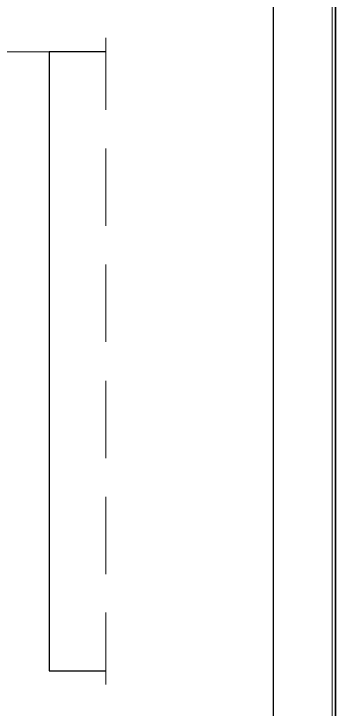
# Model space of a CAD drawing. Header units: millimetres. Extents: x 3240 to 3412, y 1366 to 1426.
# Drawn here: x 3319.31 to 3324.5, y 1403.43 to 1414.66 of the extents above; entities that cross this region are included whole.
import ezdxf
from ezdxf.xclip import XClip

# ---------------------------------------------------------------- set-up
doc = ezdxf.new("R2010")
doc.units = ezdxf.units.MM

# ---------------------------------------------------------------- blocks, each defined once
blk = doc.blocks.new('MFF24880')
at = {"color": 7, "linetype": 'Continuous', "lineweight": 5, "true_color": 0x000007}
blk.add_lwpolyline([(840.08, 0.13), (0, 0.13), (0, 271.14), (14.89, 297.14), (14.89, 594.08), (840.08, 594.08)], close=True, dxfattribs=at)

msp = doc.modelspace()

# ---------------------------------------------------------------- linework, layer by layer
at = {"color": 7, "linetype": 'Continuous', "lineweight": 5, "true_color": 0x000007}
msp.add_lwpolyline([(3240.524, 1366.291), (3324.45, 1366.291), (3324.45, 1425.6), (3240.524, 1425.6)], close=True, dxfattribs=at)
at = {"color": 7, "linetype": 'Continuous', "lineweight": 25, "true_color": 0x000007}
msp.add_lwpolyline([(3323.497, 1424.647), (3323.497, 1367.243), (3242.975, 1367.243), (3242.975, 1424.647)], close=True, dxfattribs=at)
at = {"color": 7, "linetype": 'Continuous', "lineweight": 5, "true_color": 0x000007}
for points in [[(3320.791, 1414.277), (3320.791, 1413.113), (3320.791, 1413.113)], [(3319.177, 1414.049), (3319.875, 1414.049), (3319.875, 1414.049)], [(3320.791, 1412.487), (3320.791, 1411.237), (3320.791, 1411.237)], [(3320.791, 1410.612), (3320.791, 1409.362), (3320.791, 1409.362)], [(3320.791, 1408.736), (3320.791, 1407.486), (3320.791, 1407.486)], [(3320.791, 1406.861), (3320.791, 1405.611), (3320.791, 1405.611)], [(3320.791, 1404.989), (3320.791, 1403.824), (3320.791, 1403.824)]]:
    msp.add_lwpolyline(points, dxfattribs=at)
at = {"color": 7, "linetype": 'Continuous', "lineweight": -2, "true_color": 0x000007}
msp.add_lwpolyline([(3320.791, 1414.049), (3319.875, 1414.049), (3319.875, 1404.049), (3320.791, 1404.049)], dxfattribs=at)

# ---------------------------------------------------------------- block references
at = {"color": 7, "true_color": 0xffffff}
ref = msp.add_blockref('MFF24880', (3240.488, 1366.231), dxfattribs=dict(at, xscale=0.1, yscale=0.1, zscale=0.1))
XClip(ref).set_block_clipping_path([(0, 0), (840.1799554566, 594.08)])

doc.saveas('drawing.dxf')
